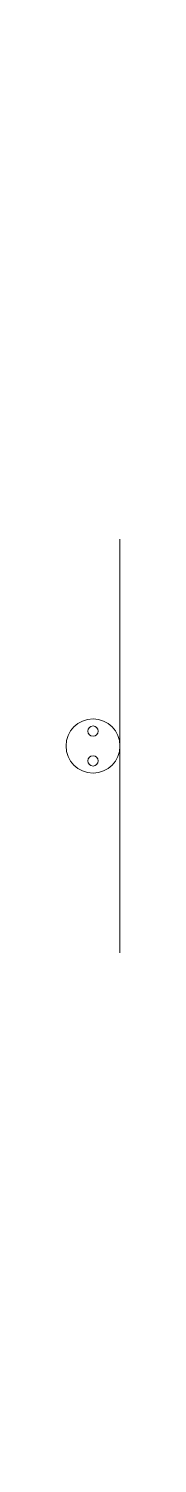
# Model space of a CAD drawing. Header units: centimetres. Extents: x -5 to -1, y -52 to 54.
import ezdxf

# ---------------------------------------------------------------- set-up
doc = ezdxf.new("R2010")
doc.units = ezdxf.units.CM
doc.header["$MEASUREMENT"] = 0

msp = doc.modelspace()

# ---------------------------------------------------------------- linework, layer by layer
at = {"color": 1, "lineweight": 9}
for points, knots in [([(-0.60012, 0.73155), (-0.60012, 1.83612), (-1.49554, 2.73155), (-2.60011, 2.73155), (-3.70468, 2.73155), (-4.60011, 1.83613), (-4.60012, 0.73156), (-4.60012, -0.37301), (-3.70469, -1.26844), (-2.60012, -1.26845), (-1.49556, -1.26845), (-0.60012, -0.37303), (-0.60012, 0.73154), (-0.60012, 53.7509), (-0.60012, -52.28781), (-0.60012, 0.73155)], [0, 0, 0, 0, 0.25, 0.25, 0.25, 0.5, 0.5, 0.5, 0.75, 0.75, 0.75, 1, 1, 1, 1.00001, 1.00001, 1.00001, 1.00001]), ([(-2.21844, 1.83155), (-2.21844, 2.04234), (-2.38932, 2.21322), (-2.60012, 2.21323), (-2.81091, 2.21323), (-2.98179, 2.04235), (-2.98179, 1.83155), (-2.98179, 1.62076), (-2.81091, 1.44988), (-2.60012, 1.44988), (-2.38933, 1.44988), (-2.21844, 1.62076), (-2.21844, 1.83155)], [0, 0, 0, 0, 0.25, 0.25, 0.25, 0.5, 0.5, 0.5, 0.75, 0.75, 0.75, 1, 1, 1, 1]), ([(-2.21844, -0.36845), (-2.21844, -0.15766), (-2.38932, 0.01322), (-2.60012, 0.01323), (-2.81091, 0.01323), (-2.98179, -0.15765), (-2.98179, -0.36845), (-2.98179, -0.57924), (-2.81091, -0.75012), (-2.60012, -0.75012), (-2.38933, -0.75012), (-2.21844, -0.57924), (-2.21844, -0.36845)], [0, 0, 0, 0, 0.25, 0.25, 0.25, 0.5, 0.5, 0.5, 0.75, 0.75, 0.75, 1, 1, 1, 1])]:
    msp.add_open_spline(points, degree=3, knots=knots, dxfattribs=at)

doc.saveas('drawing.dxf')
